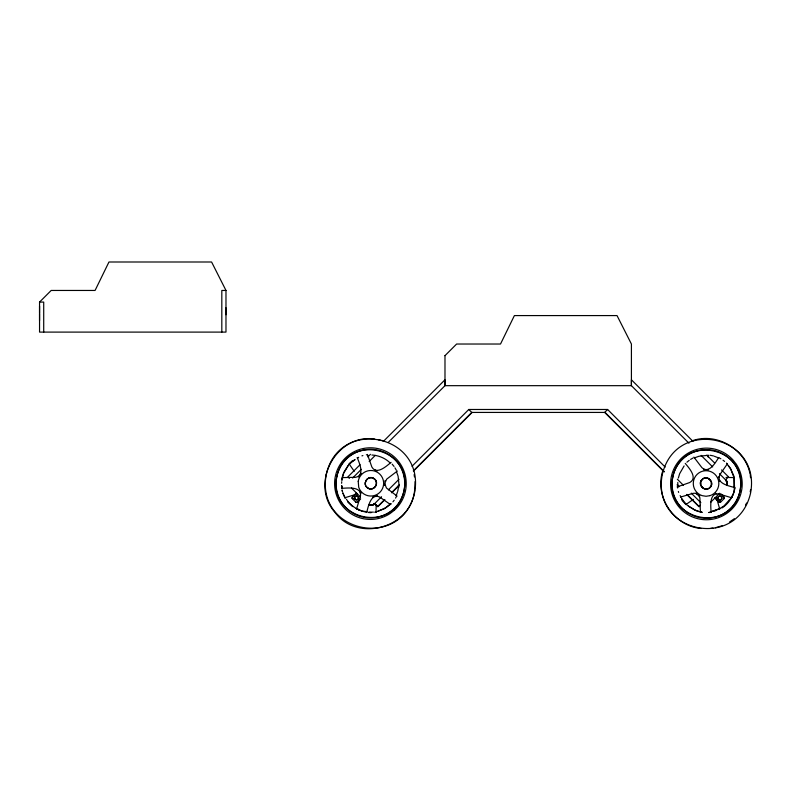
<?xml version="1.0" encoding="UTF-8"?>
<svg xmlns="http://www.w3.org/2000/svg" width="791" height="791" viewBox="0 0 791 791"><rect width="100%" height="100%" fill="white"/><g stroke="black" fill="none" stroke-linecap="round" stroke-linejoin="round"><path stroke-width="1.19" d="M39.55 302.083L39.55 332.101L225.979 332.101L225.979 290.455L211.593 261.999L108.96 261.999L95.078 290.455L51.178 290.455L39.55 302.083L43.713 302.083L43.713 332.101M221.816 332.101L221.816 290.455L225.979 290.455M341.712 482.124L341.613 483.271M708.726 512.538L711.079 512.173C710.822 506.705 708.963 492.714 718.673 493.871L731.527 497.727L733.87 492.536L734.424 487.424M376.17 505.251L376.022 512.123L375.29 512.202L384.327 508.771L390.487 503.907M366.292 486.594C370.989 493.446 380.847 484.013 374.519 478.99C368.448 473.433 360.943 484.873 368.319 488.274M376.447 484.161L376.239 481.531M709.379 488.067C716.231 483.37 706.798 473.512 701.775 479.84C696.199 485.981 707.688 493.396 711.06 486.05M711.633 484.379L711.425 481.749M397.725 491.389L398.555 486.683M414.88 488.68L415.067 481.61M710.605 512.39L711.079 512.093L708.963 512.489M734.038 477.794L734.266 487.8L734.167 477.606L726.019 477.428M341.801 480.987L343.65 473.354L348.139 465.592M365.304 482.381L365.491 485.021M384.456 485.427L384.752 483.271M700.48 482.609L700.688 485.239M734.819 488.057L734.977 487.612C729.707 486.139 715.707 483.627 719.82 474.709L727.394 463.783M721.619 498.548L721.689 498.053A1.898 1.898 0 0 0 718.831 496.412A1.898 1.898 0 0 0 718.831 499.704A1.898 1.898 0 0 0 721.689 498.053M708.291 469.36L708.212 469.903L703.901 469.903L703.763 469.004M734.374 487.276L734.493 486.623M414.662 489.847C411.666 527.834 357.394 543.051 334.939 512.321C309.192 483.489 336.561 433.152 374.746 439.084M662.423 471.92C654.829 497.579 674.575 526.351 701.251 528.477M750.214 491.834L750.639 489.51M726.929 484.972L726.929 482.203L725.545 479.801L728.491 476.854L721.56 469.923M701.508 512.39L696.139 510.709L688.368 506.23M366.935 511.648L361.823 511.085L356.682 508.573M734.938 488.077C733.455 496.095 728.946 503.481 722.015 507.97M678.362 478.001L679.637 473.69L684.116 465.919M356.632 508.742L360.488 495.888C361.655 486.188 347.674 488.037 342.216 488.294C340.792 480.987 342.8 490.924 341.969 487.82M732.812 495.008L731.22 498.261M375.152 470.062L375.112 470.19A13.763 13.763 0 0 1 377.109 471.011M708.064 456.971L708.687 455.181M342.335 476.518L343.838 472.276L348.722 464.762M396.182 495.611L397.379 492.279M700.974 481.076L700.747 485.377L703.496 488.531M711.139 485.921L711.366 481.62L708.617 478.466M699.392 496.58L699.808 495.759M395.559 498.112L396.509 496.343M745.508 505.093L746.635 503.017M701.053 480.948L702.734 478.931M366.292 512.163C358.293 510.679 350.858 506.121 346.389 499.23M358.6 477.022L361.131 473.542L360.745 473.156M731.962 496.699L731.527 497.727M365.828 480.71L367.538 478.703M375.893 485.842L374.183 487.839M701.271 480.562L703.496 478.466L706.936 477.922M710.842 486.435L708.617 488.531L705.177 489.075M697.899 494.731L696.327 493.228L693.114 493.327L680.517 497.084M718.732 457.495C715.766 462.082 709.043 474.293 701.943 467.689L693.895 457.119M730.024 499.23L724.012 505.894L719.276 508.929M392.929 501.83L394.185 500.219M349.276 464.149L355.08 459.541L352.954 460.995M360.053 464.722L347.911 476.854L349.385 478.328M367.855 456.921L370.455 454.321M383.447 441.319L444.987 379.789L444.987 385.672L388.341 442.327M352.608 478.061L361.319 469.34M369.16 461.499L375.26 455.398M356.415 492.941L352.094 497.262L352.094 498.429L356.039 502.384L357.206 502.384L360.666 498.923M360.488 493.653L361.131 493.001L359.628 491.438M358.728 500.446L356.998 502.176L355.901 502.245M381.549 496.728L374.44 503.847A5.023 5.023 0 0 1 368.962 504.935M388.411 489.866L399 479.287M412.002 466.275L468.796 409.481L607.607 409.481L665.191 467.066M384.495 499.675L377.515 506.655L374.568 503.709M391.476 492.694L399.326 484.843M413.288 470.882L471.743 412.427L605.095 412.427L664.42 471.762M384.92 499.675L377.94 506.655L375.735 504.45M391.901 492.694L398.882 485.714M413.713 470.882L472.168 412.427M607.607 409.481L604.66 412.427L663.995 471.762M700.361 505.182L698.888 506.655L686.677 494.444M710.812 502.117L719.711 493.208M390.428 504.5L391.278 503.689M349.306 464.198L350.205 463.348M374.667 503.61L372.937 504.777M352.39 460.718L349.049 463.813L354.239 471.317M719.652 508.791L716.765 498.716M686.934 462.201L689.228 460.332M397.092 496.125L386.423 487.968L384.723 483.519L386.67 479.168L397.349 471.031M389.607 504.905L386.038 507.644L377.851 511.293M716.26 510.403L714.56 511.016M391.09 462.369C386.819 465.79 376.595 475.5 371.839 466.967L367.449 454.42M686.113 504.411L693.371 499.378M729.5 522.03L734.364 518.688M690.602 459.403L693.054 457.989M357.75 457.544L357.334 457.91L358.689 457.317M357.928 457.88L357.483 458.414M718.317 477.25L719.138 476.835M680.092 495.67L681.199 496.877M720.324 508.475L710.971 511.777L719.78 508.742M373.105 497.41L373.016 496.867L377.109 495.532L377.525 496.353M694.725 457.771L698.967 456.269L707.886 455.319M677.086 486.949L689.752 482.52C698.226 477.813 688.694 467.639 685.243 463.407M344.906 497.727L354.902 494.721M361.952 455.853L362.891 455.576M692.105 440.824C716.438 431.995 745.379 448.902 750.125 474.254M715.351 527.745L722.134 525.738M680.913 496.966L680.665 496.432M375.834 511.995L374.885 512.212L375.962 512.014M734.028 477.665L730.815 469.3L728.274 465.592M372.264 504.994L369.496 504.994M369.12 477.902L371.75 477.695M372.61 488.65L369.98 488.848M704.306 478.13L707.807 478.13L710.625 480.177M707.807 488.868L704.306 488.868L701.488 486.821M718.159 497.361L715.084 497.846L719.405 502.176L720.502 502.245L720.235 499.714M384.456 481.116L385.355 480.977M719.652 481.343L720.196 481.254M366.362 454.845L367.36 454.706M710.674 528.358L713.007 528.052M354.754 498.3L352.232 498.567L352.302 497.47L356.622 493.149L357.117 496.214M677.63 487.998L677.758 486.969M370.712 512.548L369.624 512.519M368.932 512.232L373.421 512.113M342.236 477.606L355.663 477.309C365.244 475.411 359.163 462.695 357.235 457.584M342.088 488.294L342.098 487.79M368.102 512.479L371.493 512.568M366.312 512.034L366.747 512.192C368.22 506.922 370.732 492.922 379.66 497.035L390.586 504.609M371.899 454.993C378.612 455.458 385.266 458.108 390.072 462.883M700.45 511.975L702.24 512.35L700.43 512.084M710.11 455.28L713.433 455.903M378.227 439.727L380.55 440.162M397.537 486.327L399.158 486.89M698.562 511.293L694.32 509.79L686.806 504.905M381.707 440.369L383.932 441.16M714.322 456.249L718.485 457.88M356.079 508.475L357.127 508.929M373.283 478.189C367.212 474.907 361.892 484.784 367.934 488.057M368.438 488.354C374.519 491.636 379.828 481.759 373.797 478.486M696.001 493.633L698.443 495.225L699.887 497.747L700.391 512.123M358.699 509.681L359.361 510.027L356.751 508.791M719.118 457.851L720.898 458.8M373.411 478.268L375.428 479.949M352.608 506.606L347.733 501.969M723.004 460.174L724.615 461.43M685.263 503.551L686.202 504.351M685.866 504.579L682.02 500.357M692.956 441.319L631.416 379.789L631.416 385.672L688.941 443.197M706.828 455.191L714.629 462.992M701.142 455.398L712.681 466.927M719.444 473.7L725.782 480.038A5.023 5.023 0 0 1 726.87 485.516M720.858 493.802L724.319 497.262L724.319 498.429L720.364 502.384L719.197 502.384L714.876 498.053M722.381 495.739L724.111 497.47L724.18 498.567M715.786 493.228L716.438 493.881M677.333 479.208L683.513 485.387M691.275 493.149L700.866 502.74M677.511 484.843L679.251 486.594M687.102 494.444L699.323 506.655M677.076 484.843L678.826 486.594M468.796 409.481L471.743 412.427M351.491 488.007L360.399 496.916M726.474 463.081L727.285 463.931M686.252 504.312L681.585 498.548L683.048 500.673M392.158 464.149L394.027 466.443M727.69 464.762L730.429 468.321L734.078 476.518M345.054 497.677L342.839 492.813L343.245 494.207M394.956 467.817L396.37 470.279M343.601 495.008L345.183 498.261M396.588 471.94L398.091 476.182L399.04 485.101M678.362 491.468L678.638 492.407M342.157 490.489L342.533 491.775L342.078 489.876M734.483 486.87L734.384 487.81L734.523 485.526M750.273 475.421L750.58 477.764M414.138 474.59L414.454 476.924M677.778 482.461L677.857 486.959M225.979 307.808L225.979 314.749M39.55 306.117L39.55 313.058M39.55 313.622L39.55 320.563M374.885 503.837A5.359 5.359 0 0 1 369.051 504.994M725.772 479.583A5.359 5.359 0 0 1 726.929 485.427M726.652 481.887A5.023 5.023 0 0 1 726.87 485.11M725.565 480.256A5.023 5.023 0 0 1 726.365 481.304M374.212 503.63A5.023 5.023 0 0 1 373.718 504.065M371.315 505.054A5.023 5.023 0 0 1 370 505.054M354.773 496.896A1.898 1.898 0 0 1 357.977 496.758A1.898 1.898 0 0 1 356.751 499.724A1.898 1.898 0 0 1 354.576 497.361M444.987 355.653L444.987 385.672L631.416 385.672L631.416 344.026L617.029 315.579L514.397 315.579L500.515 344.026L456.615 344.026L444.987 355.653M358.224 481.333L358.709 487.226A12.785 12.785 0 0 0 378.375 493.614A12.785 12.785 0 0 0 378.375 472.929A12.785 12.785 0 0 0 358.709 479.326L358.224 481.333M342.078 478.753L342.009 479.455L342.246 477.645L342.078 478.753M326.288 474.254C315.105 532.521 401.116 550.754 414.543 492.971C425.726 434.714 339.715 416.471 326.288 474.254M336.837 476.489C327.701 520.508 394.482 534.667 403.993 490.736C413.129 446.717 346.349 432.558 336.837 476.489M662.265 474.59C651.082 532.847 737.103 551.09 750.53 493.307C761.713 435.04 675.692 416.798 662.265 474.59M672.815 476.825C663.689 520.834 730.459 534.993 739.981 491.063C749.107 447.053 682.336 432.895 672.815 476.825M394.393 510.215L389.933 513.646A35.813 35.813 0 0 1 334.801 487.375A35.813 35.813 0 0 1 383.23 450.168A35.813 35.813 0 0 1 394.393 510.215M710.002 495.65L706.056 496.283L702.111 495.65A12.785 12.785 0 0 1 695.714 475.984A12.785 12.785 0 0 1 716.399 475.984A12.785 12.785 0 0 1 710.002 495.65M734.157 477.645L734.256 478.337L734.157 477.645M736.421 464.426L733 459.966A35.813 35.813 0 0 0 672.953 471.129A35.813 35.813 0 0 0 710.16 519.558A35.813 35.813 0 0 0 736.421 464.426M351.728 512.41A34.329 34.329 0 0 0 404.695 485.397A34.329 34.329 0 0 0 354.813 453.035A34.329 34.329 0 0 0 351.728 512.41M687.715 512.746A34.329 34.329 0 0 0 740.683 485.723A34.329 34.329 0 0 0 690.8 453.362A34.329 34.329 0 0 0 687.715 512.746M355.278 499.398A1.898 1.898 0 0 0 358.461 498.548A1.898 1.898 0 0 0 356.128 496.214A1.898 1.898 0 0 0 355.278 499.398M718.643 499.19A1.898 1.898 0 0 0 721.827 498.34A1.898 1.898 0 0 0 719.503 496.016A1.898 1.898 0 0 0 718.643 499.19"/></g></svg>
